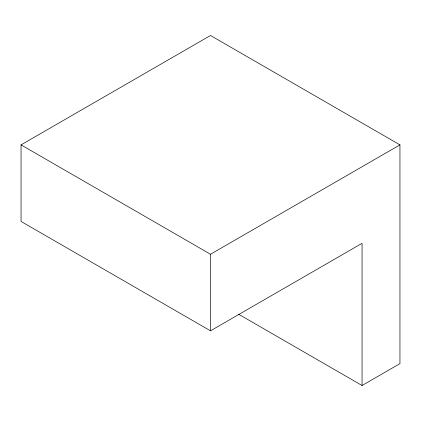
<?xml version="1.0" encoding="UTF-8"?>
<svg xmlns="http://www.w3.org/2000/svg" width="421" height="421" viewBox="0 0 421 421"><rect width="100%" height="100%" fill="white"/><g stroke="black" fill="none" stroke-linecap="round" stroke-linejoin="round"><path stroke-width="0.63" d="M362.06 385.504L362.06 243.312L210.5 330.817L21.05 221.435L21.05 144.871L210.5 35.496L399.95 144.871L399.95 363.628L362.06 385.504L238.607 314.229M21.05 144.871L210.5 254.247L399.95 144.871M210.5 254.247L210.5 330.817"/></g></svg>
